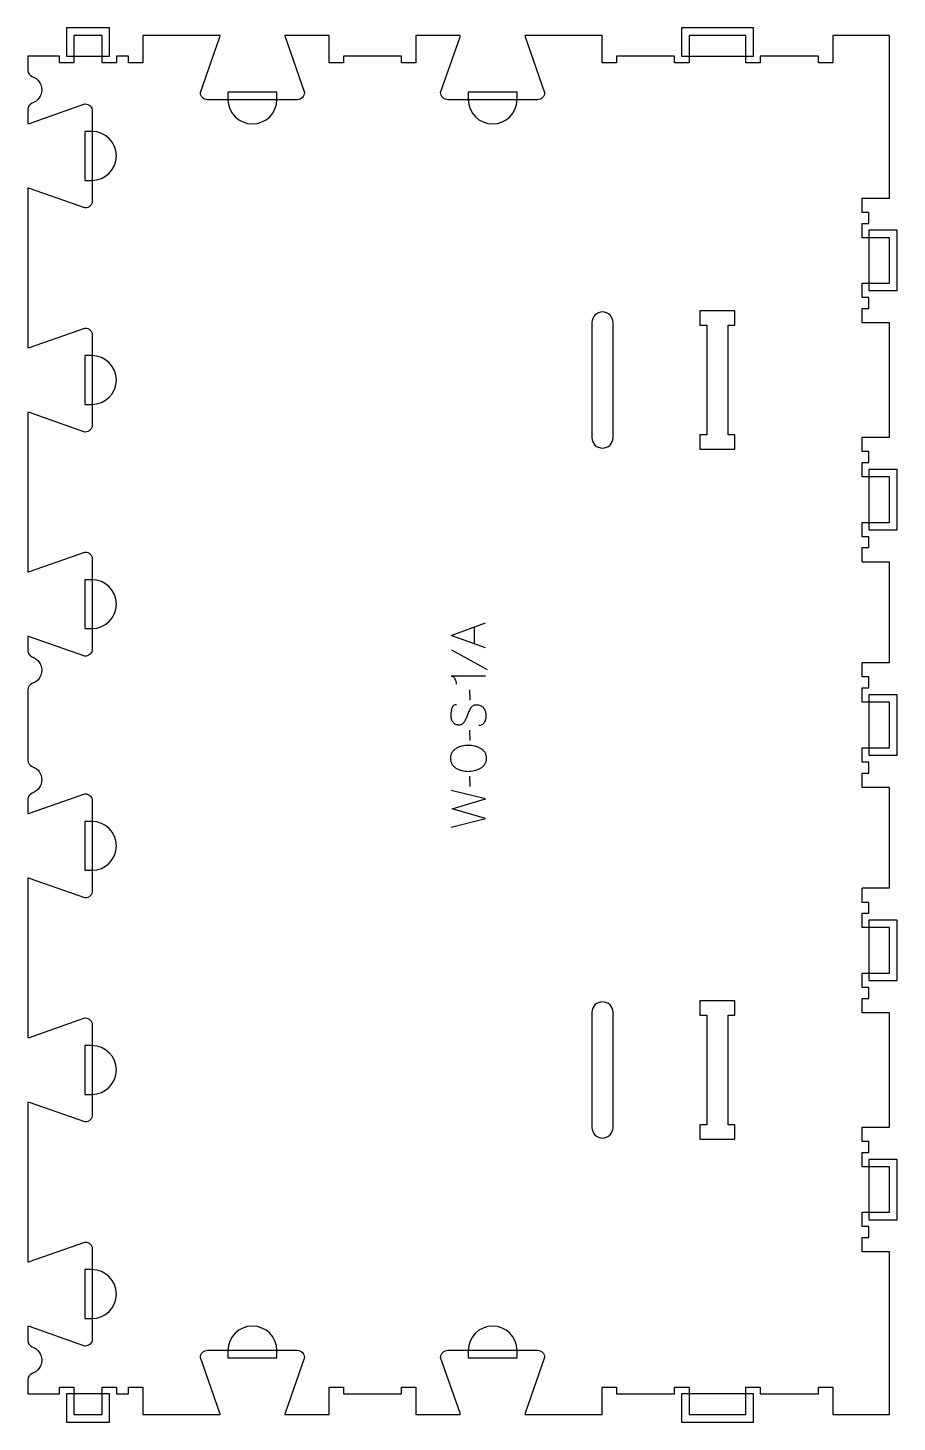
# Model space of a CAD drawing. Extents: x 0 to 756, y -6 to 1206.
import ezdxf

# ---------------------------------------------------------------- set-up
doc = ezdxf.new("R2010")
doc.units = 0
for name, color, linetype in [('1_ANYTOOL_1MMDEEP_LABELS_S', 2, 'CONTINUOUS'), ('3_ANYTOOL_CUTTHROUGH_INSID', 4, 'CONTINUOUS'), ('4_ANYTOOL_CUTTHROUGH_OUTSI', 5, 'CONTINUOUS'), ('5_ANYTOOL_HALF_MILL_9MM_IN', 3, 'CONTINUOUS')]:
    doc.layers.add(name, color=color, linetype=linetype)

msp = doc.modelspace()

# ---------------------------------------------------------------- linework, layer by layer
at = {"layer": '1_ANYTOOL_1MMDEEP_LABELS_S'}
for p, q in [((388.532873, 670.250002), (388.532873, 685.164287)), ((368.561444, 665.064287), (399.332873, 647.878573)), ((384.204302, 630.22143), (384.290016, 621.435716)), ((384.204302, 595.164287), (384.290016, 586.378573)), ((384.204302, 555.135716), (384.290016, 546.350002))]:
    msp.add_line(p, q, dxfattribs=at)
for points in [[(398.090016, 666.778573), (368.090016, 677.664287), (398.090016, 688.72143)], [(368.090016, 510.778573), (398.090016, 518.492859), (368.990016, 526.935716), (398.090016, 535.42143), (368.090016, 542.92143)]]:
    msp.add_lwpolyline(points, dxfattribs=at)
for points in [[(398.090016, 642.350002), (368.047159, 642.350002, -0.057478), (369.140126, 642.085979, -0.075801), (370.120373, 641.54643, -0.075474), (370.904247, 640.730978, -0.055107), (371.454302, 639.735716, -0.039607), (372.153813, 637.593475, -0.05918), (372.418587, 635.364287)], [(372.67573, 617.407145, 0.071867), (371.339123, 617.214031, 0.100684), (370.157873, 616.587502, 0.047558), (369.681423, 616.112948, 0.038563), (369.292694, 615.562948, 0.037928), (368.945226, 614.86576, 0.026634), (368.690016, 614.128573, 0.028461), (368.004033, 611.10524, 0.041577), (367.747159, 608.02143, 0.036938), (367.858298, 606.51907, 0.041531), (368.202516, 605.053573, 0.041583), (368.779724, 603.676196, 0.038125), (369.568587, 602.407145, 0.057611), (370.560491, 601.336992, 0.065808), (371.781087, 600.542859, 0.06469), (373.240642, 600.065363, 0.046778), (374.77573, 599.92143, 0.052235), (376.325572, 600.083786, 0.075448), (377.77573, 600.628573, 0.076671), (378.948783, 601.544665, 0.061023), (379.832873, 602.750002, 0.021951), (381.360219, 605.778856, 0.018213), (382.640016, 608.92143, -0.02405), (383.945478, 612.022915, -0.02981), (385.57573, 614.964287, -0.068439), (386.541661, 616.105589, -0.079282), (387.793587, 616.914287, -0.076308), (389.372269, 617.339287, -0.047772), (391.018587, 617.364287, -0.046243), (392.699547, 617.071053, -0.06359), (394.270373, 616.42143, -0.064671), (395.554562, 615.448606, -0.057073), (396.568587, 614.192859, -0.067522), (397.931498, 611.22455, -0.070793), (398.432873, 608.000002, -0.064027), (398.070358, 604.860986, -0.070447), (396.890016, 601.935716, -0.054374), (396.040383, 600.777299, -0.074742), (394.929302, 599.878573, -0.075199), (393.622923, 599.355566, -0.057737), (392.218587, 599.192859)]]:
    msp.add_lwpolyline(points, format="xyb", dxfattribs=at)
msp.add_lwpolyline([(367.747159, 571.207145, -0.064784), (368.09508, 573.8811, -0.088904), (369.22573, 576.307145, -0.05419), (370.91786, 578.229709, -0.051179), (372.97573, 579.757145, -0.041653), (375.404503, 580.939344, -0.036749), (377.990016, 581.728573, -0.024892), (380.609279, 582.186352, -0.030823), (383.261444, 582.350002, -0.034269), (385.833941, 582.173482, -0.031918), (388.361444, 581.65893, -0.031725), (390.970841, 580.770743, -0.026303), (393.461444, 579.585716, -0.058719), (395.623192, 578.061935, -0.077745), (397.286444, 576.023216, -0.077243), (398.265282, 573.536228, -0.055252), (398.561444, 570.864287, -0.054051), (398.262865, 568.110362, -0.077615), (397.265016, 565.544645, -0.078558), (395.577942, 563.469571, -0.060481), (393.37573, 561.928573, -0.02629), (390.836511, 560.741913, -0.031299), (388.179302, 559.855359, -0.031469), (385.592486, 559.34032, -0.033416), (382.961444, 559.164287, -0.032847), (380.244496, 559.342965, -0.035049), (377.577516, 559.887502, -0.03503), (375.000477, 560.803475, -0.032231), (372.568587, 562.057145, -0.062518), (370.501493, 563.679033, -0.074052), (368.952516, 565.791073, -0.072322), (368.021625, 568.417926, -0.049083)], format="xyb", close=True, dxfattribs=at)
at = {"layer": '3_ANYTOOL_CUTTHROUGH_INSID'}
for points in [[(490.5, 949.749997), (490.5, 849.750003, 1), (509, 849.750003), (509, 949.749997, 1)], [(490.5, 349.749997), (490.5, 249.750003, 1), (509, 249.750003), (509, 349.749997, 1)]]:
    msp.add_lwpolyline(points, format="xyb", close=True, dxfattribs=at)
for points in [[(615, 839.5), (615, 852), (609, 852), (609, 947.5), (615, 947.5), (615, 960), (584.5, 960), (584.5, 947.5), (590.5, 947.5), (590.5, 852), (584.5, 852), (584.5, 839.5)], [(615, 360), (584.5, 360), (584.5, 347.5), (590.5, 347.5), (590.5, 252), (584.5, 252), (584.5, 239.5), (615, 239.5), (615, 252), (609, 252), (609, 347.5), (615, 347.5)]]:
    msp.add_lwpolyline(points, close=True, dxfattribs=at)
at = {"layer": '4_ANYTOOL_CUTTHROUGH_OUTSI'}
msp.add_lwpolyline([(749.5, 1199.5), (700, 1199.5), (700, 1175.75, -0.414214), (699.75, 1175.5), (687.75, 1175.5, -0.414214), (687.5, 1175.75), (687.5, 1181.5), (637, 1181.5), (637, 1175.75, -0.414214), (636.75, 1175.5), (624.75, 1175.5, -0.414214), (624.5, 1175.75), (624.5, 1199.5), (575, 1199.5), (575, 1175.75, -0.414214), (574.75, 1175.5), (562.75, 1175.5, -0.414214), (562.5, 1175.75), (562.5, 1181.5), (512, 1181.5), (512, 1175.75, -0.414214), (511.75, 1175.5), (499.75, 1175.5, -0.414214), (499.5, 1175.75), (499.5, 1199.5), (449.75, 1199.5), (432.308437, 1199.5, 0.061784), (432.543431, 1198.10513), (449.438965, 1149.832588, -0.084368), (449.453, 1149.75, -0.414214), (443.203, 1143.5), (365.203, 1143.5, -0.414214), (358.953, 1149.75, -0.084368), (358.967035, 1149.832588), (375.866148, 1198.116195, 0.061178), (376.097563, 1199.5), (337.5, 1199.5), (337.5, 1175.75, -0.414214), (337.25, 1175.5), (325.25, 1175.5, -0.414214), (325, 1175.75), (325, 1181.5), (274.5, 1181.5), (274.5, 1175.75, -0.414214), (274.25, 1175.5), (262.25, 1175.5, -0.414214), (262, 1175.75), (262, 1199.5), (223.402437, 1199.5, 0.061784), (223.637431, 1198.10513), (240.532965, 1149.832588, -0.084368), (240.547, 1149.75, -0.414214), (234.297, 1143.5), (156.297, 1143.5, -0.414214), (150.047, 1149.75, -0.084368), (150.061035, 1149.832588), (166.960148, 1198.116195, 0.061178), (167.191563, 1199.5), (100, 1199.5), (100, 1175.75, -0.414214), (99.75, 1175.5), (87.75, 1175.5, -0.414214), (87.5, 1175.75), (87.5, 1181.5), (77, 1181.5), (77, 1175.75, -0.414214), (76.75, 1175.5), (64.75, 1175.5, -0.414214), (64.5, 1175.75), (64.5, 1199.5), (40, 1199.5), (40, 1175.75, -0.414214), (39.75, 1175.5), (27.75, 1175.5, -0.414214), (27.5, 1175.75), (27.5, 1181.5), (0, 1181.5), (0, 1169.095563, 0.317837), (3.833333, 1163.674411, -0.707107), (3.833333, 1140.575589, 0.317837), (0, 1135.154437), (0, 1122.755437, 0.061784), (1.39487, 1122.990431), (49.667412, 1139.885965, -0.084368), (49.75, 1139.9, -0.414214), (56, 1133.65), (56, 1055.65, -0.414214), (49.75, 1049.4, -0.084368), (49.667412, 1049.414035), (1.383805, 1066.313148, 0.061178), (0, 1066.544563), (0, 927.855437, 0.061784), (1.39487, 928.090431), (49.667412, 944.985965, -0.084368), (49.75, 945, -0.414214), (56, 938.75), (56, 860.75, -0.414214), (49.75, 854.5, -0.084368), (49.667412, 854.514035), (1.383805, 871.413148, 0.061178), (0, 871.644563), (0, 732.955437, 0.061784), (1.39487, 733.190431), (49.667412, 750.085965, -0.084368), (49.75, 750.1, -0.414214), (56, 743.85), (56, 665.85, -0.414214), (49.75, 659.6, -0.084368), (49.667412, 659.614035), (1.383805, 676.513148, 0.061178), (0, 676.744563), (0, 664.345563, 0.317837), (3.833333, 658.924411, -0.707107), (3.833333, 635.825589, 0.317837), (0, 630.404437), (0, 569.095563, 0.317837), (3.833333, 563.674411, -0.707107), (3.833333, 540.575589, 0.317837), (0, 535.154437), (0, 522.755437, 0.061784), (1.39487, 522.990431), (49.667412, 539.885965, -0.084368), (49.75, 539.9, -0.414214), (56, 533.65), (56, 455.65, -0.414214), (49.75, 449.4, -0.084368), (49.667412, 449.414035), (1.383805, 466.313148, 0.061178), (0, 466.544563), (0, 327.855437, 0.061784), (1.39487, 328.090431), (49.667412, 344.985965, -0.084368), (49.75, 345, -0.414214), (56, 338.75), (56, 260.75, -0.414214), (49.75, 254.5, -0.084368), (49.667412, 254.514035), (1.383805, 271.413148, 0.061178), (0, 271.644563), (0, 132.955437, 0.061784), (1.39487, 133.190431), (49.667412, 150.085965, -0.084368), (49.75, 150.1, -0.414214), (56, 143.85), (56, 65.85, -0.414214), (49.75, 59.6, -0.084368), (49.667412, 59.614035), (1.383805, 76.513148, 0.061178), (0, 76.744563), (0, 64.345563, 0.317837), (3.833333, 58.924411, -0.707107), (3.833333, 35.825589, 0.317837), (0, 30.404437), (0, 18), (27.5, 18), (27.5, 23.75, -0.414214), (27.75, 24), (39.75, 24, -0.414214), (40, 23.75), (40, 0), (64.5, 0), (64.5, 23.75, -0.414214), (64.75, 24), (76.75, 24, -0.414214), (77, 23.75), (77, 18), (87.5, 18), (87.5, 23.75, -0.414214), (87.75, 24), (99.75, 24, -0.414214), (100, 23.75), (100, 0), (167.191563, 0, 0.061784), (166.956569, 1.39487), (150.061035, 49.667412, -0.084368), (150.047, 49.75, -0.414214), (156.297, 56), (234.297, 56, -0.414214), (240.547, 49.75, -0.084368), (240.532965, 49.667412), (223.633852, 1.383805, 0.061178), (223.402437, 0), (262, 0), (262, 23.75, -0.414214), (262.25, 24), (274.25, 24, -0.414214), (274.5, 23.75), (274.5, 18), (325, 18), (325, 23.75, -0.414214), (325.25, 24), (337.25, 24, -0.414214), (337.5, 23.75), (337.5, 0), (376.097563, 0, 0.061784), (375.862569, 1.39487), (358.967035, 49.667412, -0.084368), (358.953, 49.75, -0.414214), (365.203, 56), (443.203, 56, -0.414214), (449.453, 49.75, -0.084368), (449.438965, 49.667412), (432.539852, 1.383805, 0.061178), (432.308437, 0), (499.5, 0), (499.5, 23.75, -0.414214), (499.75, 24), (511.75, 24, -0.414214), (512, 23.75), (512, 18), (562.5, 18), (562.5, 23.75, -0.414214), (562.75, 24), (574.75, 24, -0.414214), (575, 23.75), (575, 0), (624.5, 0), (624.5, 23.75, -0.414214), (624.75, 24), (636.75, 24, -0.414214), (637, 23.75), (637, 18), (687.5, 18), (687.5, 23.75, -0.414214), (687.75, 24), (699.75, 24, -0.414214), (700, 23.75), (700, 0), (749.5, 0), (749.5, 141.5), (725.75, 141.5, -0.414214), (725.5, 141.75), (725.5, 153.75, -0.414214), (725.75, 154), (731.5, 154), (731.5, 163.5), (725.75, 163.5, -0.414214), (725.5, 163.75), (725.5, 175.75, -0.414214), (725.75, 176), (749.5, 176), (749.5, 215.5), (725.75, 215.5, -0.414214), (725.5, 215.75), (725.5, 227.75, -0.414214), (725.75, 228), (731.5, 228), (731.5, 237.5), (725.75, 237.5, -0.414214), (725.5, 237.75), (725.5, 249.75, -0.414214), (725.75, 250), (749.5, 250), (749.5, 349.5), (725.75, 349.5, -0.414214), (725.5, 349.75), (725.5, 361.75, -0.414214), (725.75, 362), (731.5, 362), (731.5, 371.5), (725.75, 371.5, -0.414214), (725.5, 371.75), (725.5, 383.75, -0.414214), (725.75, 384), (749.5, 384), (749.5, 423.5), (725.75, 423.5, -0.414214), (725.5, 423.75), (725.5, 435.75, -0.414214), (725.75, 436), (731.5, 436), (731.5, 445.5), (725.75, 445.5, -0.414214), (725.5, 445.75), (725.5, 457.75, -0.414214), (725.75, 458), (749.5, 458), (749.5, 545.5), (725.75, 545.5, -0.414214), (725.5, 545.75), (725.5, 557.75, -0.414214), (725.75, 558), (731.5, 558), (731.5, 567.5), (725.75, 567.5, -0.414214), (725.5, 567.75), (725.5, 579.75, -0.414214), (725.75, 580), (749.5, 580), (749.5, 619.5), (725.75, 619.5, -0.414214), (725.5, 619.75), (725.5, 631.75, -0.414214), (725.75, 632), (731.5, 632), (731.5, 641.5), (725.75, 641.5, -0.414214), (725.5, 641.75), (725.5, 653.75, -0.414214), (725.75, 654), (749.5, 654), (749.5, 741.5), (725.75, 741.5, -0.414214), (725.5, 741.75), (725.5, 753.75, -0.414214), (725.75, 754), (731.5, 754), (731.5, 763.5), (725.75, 763.5, -0.414214), (725.5, 763.75), (725.5, 775.75, -0.414214), (725.75, 776), (749.5, 776), (749.5, 815.5), (725.75, 815.5, -0.414214), (725.5, 815.75), (725.5, 827.75, -0.414214), (725.75, 828), (731.5, 828), (731.5, 837.5), (725.75, 837.5, -0.414214), (725.5, 837.75), (725.5, 849.75, -0.414214), (725.75, 850), (749.5, 850), (749.5, 949.5), (725.75, 949.5, -0.414214), (725.5, 949.75), (725.5, 961.75, -0.414214), (725.75, 962), (731.5, 962), (731.5, 971.5), (725.75, 971.5, -0.414214), (725.5, 971.75), (725.5, 983.75, -0.414214), (725.75, 984), (749.5, 984), (749.5, 1023.5), (725.75, 1023.5, -0.414214), (725.5, 1023.75), (725.5, 1035.75, -0.414214), (725.75, 1036), (731.5, 1036), (731.5, 1045.5), (725.75, 1045.5, -0.414214), (725.5, 1045.75), (725.5, 1057.75, -0.414214), (725.75, 1058), (749.5, 1058)], format="xyb", close=True, dxfattribs=at)
at = {"layer": '5_ANYTOOL_HALF_MILL_9MM_IN'}
for points in [[(39.5, 1181.5), (65, 1181.5), (71, 1181.5), (71, 1199.74), (71, 1206), (33.5, 1206), (33.5, 1199.74), (33.5, 1181.5)], [(574.5, 1181.5), (625, 1181.5), (631, 1181.5), (631, 1206), (624.74, 1206), (568.5, 1206), (568.5, 1199.74), (568.5, 1181.5)], [(731.5, 1024), (731.5, 983.5), (731.5, 977.5), (756, 977.5), (756, 983.76), (756, 1030), (749.74, 1030), (731.5, 1030)], [(731.5, 816), (731.5, 775.5), (731.5, 769.5), (756, 769.5), (756, 775.76), (756, 822), (749.74, 822), (731.5, 822)], [(731.5, 620), (731.5, 579.5), (731.5, 573.5), (756, 573.5), (756, 579.76), (756, 626), (749.74, 626), (731.5, 626)], [(731.5, 424), (731.5, 383.5), (731.5, 377.5), (756, 377.5), (756, 383.76), (756, 430), (749.74, 430), (731.5, 430)], [(731.5, 216), (731.5, 175.5), (731.5, 169.5), (756, 169.5), (756, 175.76), (756, 222), (749.74, 222), (731.5, 222)], [(65, 18), (39.5, 18), (33.5, 18), (33.5, -6.5), (39.76, -6.5), (64.74, -6.5), (71, -6.5), (71, 18)], [(625, 18), (574.5, 18), (568.5, 18), (568.5, -6.5), (574.76, -6.5), (624.74, -6.5), (631, -6.5), (631, 18)]]:
    msp.add_lwpolyline(points, close=True, dxfattribs=at)
for points in [[(174.047, 1143.75, 1), (216.547, 1143.75), (216.547, 1150), (174.047, 1150)], [(382.953, 1143.75, 1), (425.453, 1143.75), (425.453, 1150), (382.953, 1150)], [(55.5, 1073.4), (55.75, 1073.4, 1), (55.75, 1115.9), (49.5, 1115.9), (49.5, 1073.4)], [(55.5, 878.5), (55.75, 878.5, 1), (55.75, 921), (49.5, 921), (49.5, 878.5)], [(55.5, 683.6), (55.75, 683.6, 1), (55.75, 726.1), (49.5, 726.1), (49.5, 683.6)], [(55.5, 473.4), (55.75, 473.4, 1), (55.75, 515.9), (49.5, 515.9), (49.5, 473.4)], [(55.5, 278.5), (55.75, 278.5, 1), (55.75, 321), (49.5, 321), (49.5, 278.5)], [(55.5, 83.6), (55.75, 83.6, 1), (55.75, 126.1), (49.5, 126.1), (49.5, 83.6)], [(216.547, 55.75, 1), (174.047, 55.75), (174.047, 49.5), (216.547, 49.5)], [(425.453, 55.75, 1), (382.953, 55.75), (382.953, 49.5), (425.453, 49.5)]]:
    msp.add_lwpolyline(points, format="xyb", close=True, dxfattribs=at)

doc.saveas('drawing.dxf')
